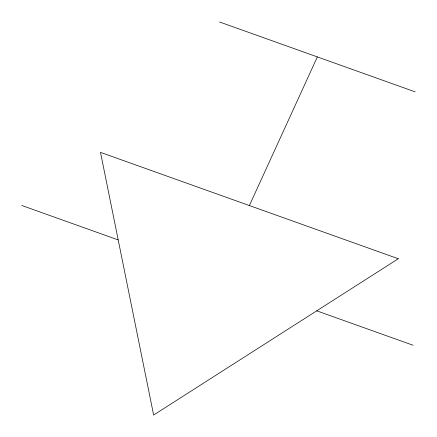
<?xml version="1.0" encoding="UTF-8"?>
<svg xmlns="http://www.w3.org/2000/svg" width="437" height="437" viewBox="0 0 437 437"><rect width="100%" height="100%" fill="white"/><g stroke="black" fill="none" stroke-linecap="round" stroke-linejoin="round"><path stroke-width="0.66" d="M249.385 205.559L317.338 56.914M219.532 21.976L415.15 91.852M21.85 205.505L118.203 239.924M316.732 310.833L413.085 345.252M398.282 258.742L153.627 415.024L100.494 152.371L398.282 258.742"/></g></svg>
